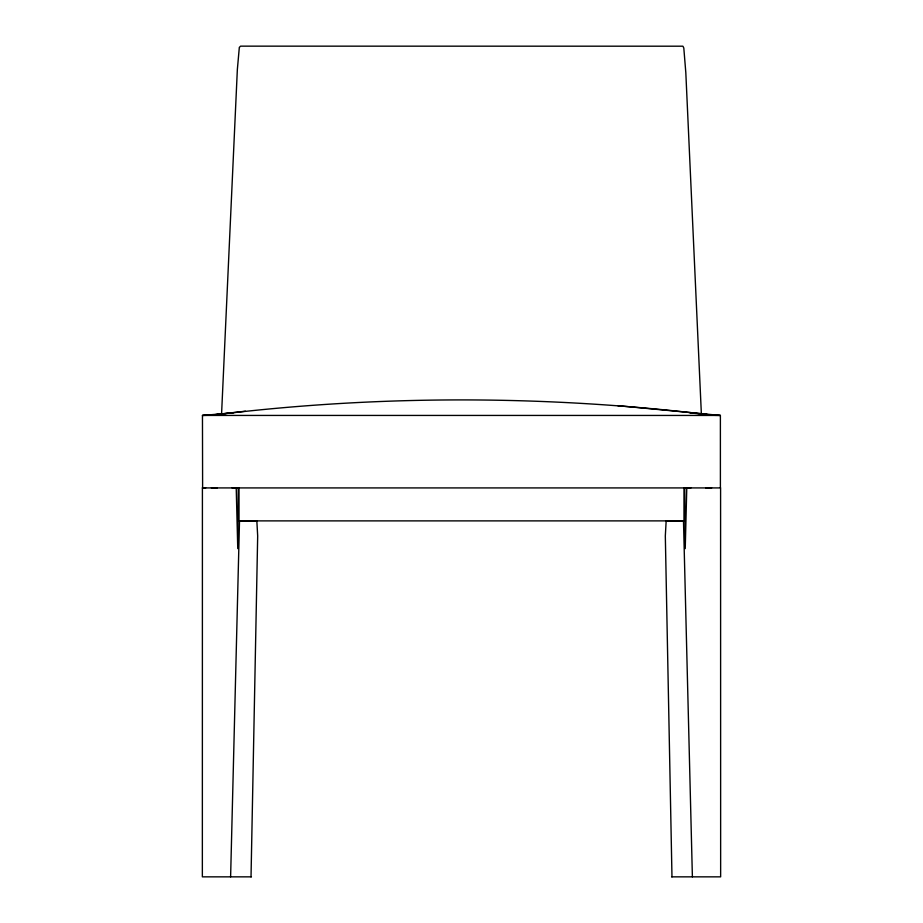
<?xml version="1.0" encoding="UTF-8"?>
<svg xmlns="http://www.w3.org/2000/svg" width="923" height="923" viewBox="0 0 923 923"><rect width="100%" height="100%" fill="white"/><g stroke="black" fill="none" stroke-linecap="round" stroke-linejoin="round"><path stroke-width="1.38" d="M239.022 487.921L239.022 520.884L683.978 520.884L683.978 487.921M238.226 487.921L237.765 548.631L236.219 487.921L232.1 487.921M251.021 876.85L257.679 535.975L256.836 520.837L239.761 520.803L239.484 521.933L230.612 876.85M221.543 414.589L237.349 69.548L239.322 47.396L240.591 46.15L682.916 46.196L683.805 47.996L685.812 72.605L701.399 414.623M222.258 413.989C384.28 394.767 548.481 395.379 710.456 414.912M212.913 414.912L245.414 411.208M214.148 414.819L219.547 414.265M233.069 412.869L202.46 415.431L202.61 487.921M208.817 415.269L202.46 415.431L720.39 415.442L720.402 487.921M251.437 876.85L202.356 876.85L202.414 487.921L205.702 487.921M211.367 487.921L217.17 487.921M690.9 487.921L686.781 487.921L685.235 548.631L684.774 487.921M705.83 487.921L711.633 487.921M202.414 487.921L720.586 487.921L720.644 876.85L671.563 876.85M714.656 415.338L720.39 415.442L617.729 405.659M690.058 412.904L710.548 414.935M692.388 876.85L683.516 521.933L683.239 520.803L666.164 520.837L665.321 535.975L671.979 876.85"/></g></svg>
